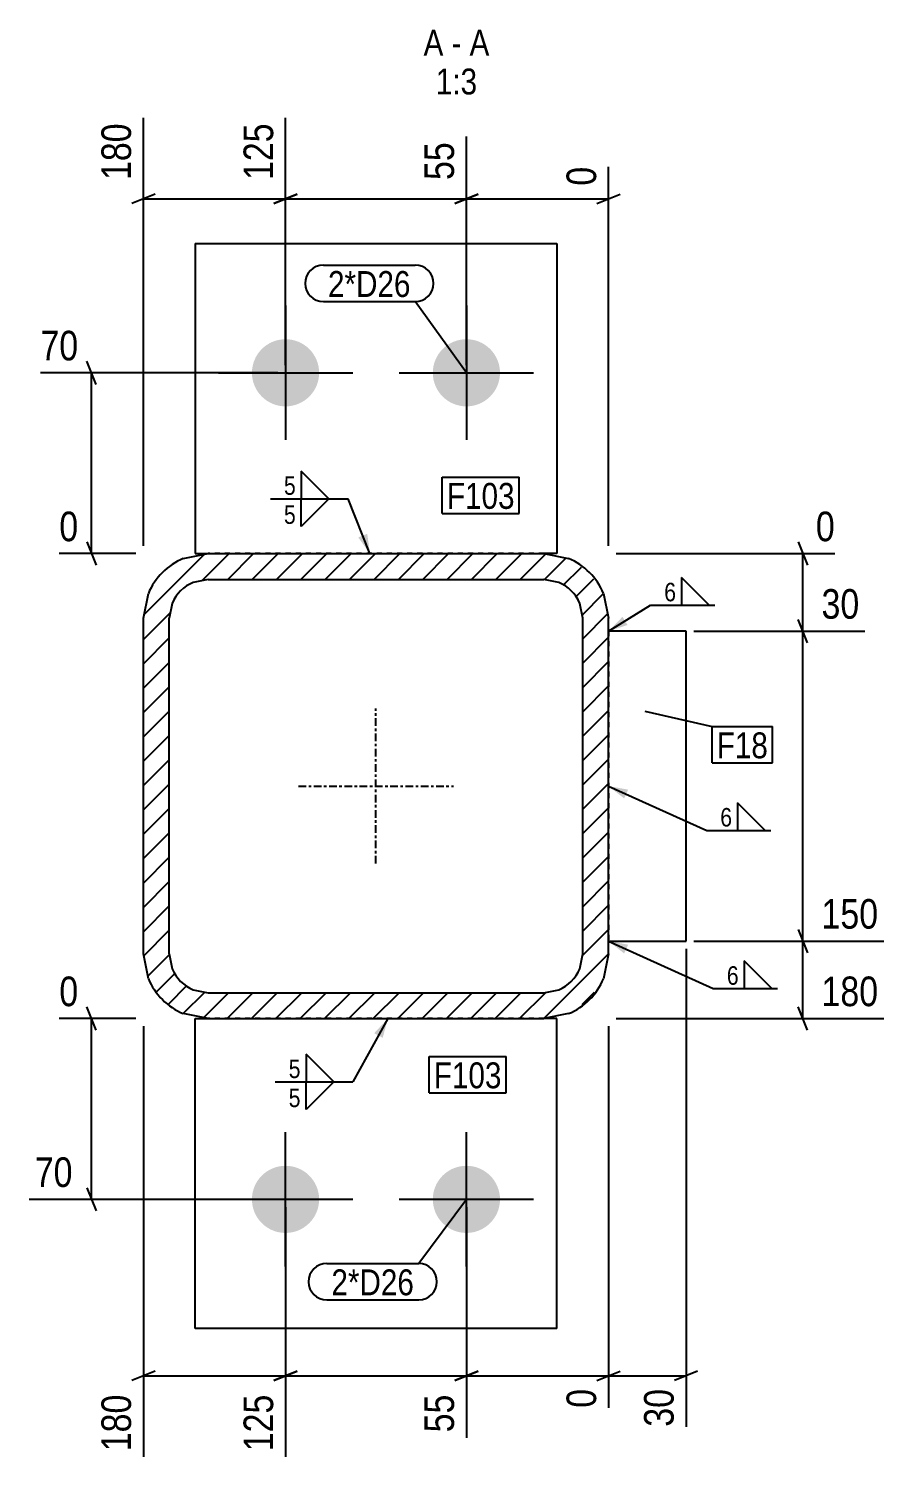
# Model space of a CAD drawing. Header units: millimetres. Extents: x 12 to 53661, y 7 to 1833.
# Drawn here: x 24645 to 24976, y 7 to 560 of the extents above; entities that cross this region are included whole.
import ezdxf

# ---------------------------------------------------------------- set-up
doc = ezdxf.new("R2010")
doc.units = ezdxf.units.MM
doc.linetypes.add('DXK_LINE_DOT2', pattern=[3.9198, 1.9599, -1.9599])
doc.linetypes.add('DXK_LINE_DOT3', pattern=[5.9187, 2.979, -0.9799, 0.9799, -0.9799])
for name, color, linetype in [('MÅLSÆTNING', 7, 'Continuous'), ('STÅL', 7, 'Continuous'), ('TEKST', 7, 'Continuous')]:
    doc.layers.add(name, color=color, linetype=linetype)
doc.styles.add('Arial Narrow', font='ARIALN.TTF', dxfattribs={"height": 0.2})

msp = doc.modelspace()

# ---------------------------------------------------------------- hatches: boundary and pattern name
at = {"layer": 'STÅL', "linetype": 'Continuous'}
for points in [[(24756.98, 426.89, -1), (24730.98, 426.89, -1)], [(24826.98, 426.89, -1), (24800.98, 426.89, -1)], [(24730.98, 106.89, -1), (24756.98, 106.89, -1)], [(24800.98, 106.89, -1), (24826.98, 106.89, -1)]]:
    msp.add_hatch(color=96, dxfattribs=at).paths.add_polyline_path(points)
h = msp.add_hatch(dxfattribs=at)
h.set_pattern_fill('', scale=2.1, style=0, pattern_type=0)
h.set_pattern_definition([(45, (24867.078, 341.455), (-4.71463, 4.71463), [])])
h.paths.add_polyline_path([(24868.98, 331.89), (24867.08, 341.46), (24861.66, 349.57), (24853.55, 354.99), (24843.98, 356.89), (24713.98, 356.89), (24704.41, 354.99), (24696.3, 349.57), (24690.88, 341.46), (24688.98, 331.89), (24688.98, 201.89), (24690.88, 192.32), (24696.3, 184.21), (24704.41, 178.79), (24713.98, 176.89), (24843.98, 176.89), (24853.55, 178.79), (24861.66, 184.21), (24867.08, 192.32), (24868.98, 201.89)])
h.paths.add_polyline_path([(24857.84, 196.15), (24854.59, 191.28), (24849.72, 188.03), (24843.98, 186.89), (24713.98, 186.89), (24708.24, 188.03), (24703.37, 191.28), (24700.12, 196.15), (24698.98, 201.89), (24698.98, 331.89), (24700.12, 337.63), (24703.37, 342.49), (24708.24, 345.75), (24713.98, 346.89), (24843.98, 346.89), (24849.72, 345.75), (24854.59, 342.49), (24857.84, 337.63), (24858.98, 331.89), (24858.98, 201.89)])
at = {"layer": 'TEKST', "linetype": 'Continuous'}
for points in [[(24775.61, 364.55), (24776.64, 356.89), (24772.13, 363.16)], [(24876.35, 329.23), (24868.98, 326.89), (24874.38, 332.42)], [(24875.04, 262.09), (24868.98, 266.89), (24876.59, 265.51)], [(24875.03, 202.08), (24868.98, 206.89), (24876.58, 205.5)], [(24778.3, 171.23), (24783.57, 176.89), (24781.59, 169.42)]]:
    msp.add_hatch(color=3, dxfattribs=at).paths.add_polyline_path(points)

# ---------------------------------------------------------------- linework, layer by layer
at = {"layer": 'MÅLSÆTNING', "color": 7, "linetype": 'Continuous'}
for p, q in [((24688.98, 359.89), (24688.98, 525.65)), ((24743.98, 429.89), (24743.98, 525.65)), ((24813.98, 429.89), (24813.98, 518.34)), ((24813.98, 429.89), (24813.98, 518.34)), ((24868.98, 359.89), (24868.98, 506.66)), ((24693.48, 496.04), (24684.48, 492.44)), ((24688.98, 494.24), (24743.98, 494.24)), ((24739.48, 492.44), (24748.48, 496.04)), ((24748.48, 496.04), (24739.48, 492.44)), ((24743.98, 494.24), (24813.98, 494.24)), ((24818.48, 496.04), (24809.48, 492.44)), ((24809.48, 492.44), (24818.48, 496.04)), ((24813.98, 494.24), (24868.98, 494.24)), ((24864.48, 492.44), (24873.48, 496.04)), ((24740.98, 426.89), (24649.12, 426.89)), ((24670.65, 422.39), (24667.05, 431.39)), ((24668.85, 356.89), (24668.85, 426.89)), ((24667.05, 361.39), (24670.65, 352.39)), ((24942.33, 361.39), (24945.93, 352.39)), ((24685.98, 356.89), (24656.43, 356.89)), ((24871.98, 356.89), (24956.55, 356.89)), ((24944.13, 326.89), (24944.13, 356.89)), ((24901.98, 326.89), (24968.23, 326.89)), ((24945.93, 322.39), (24942.33, 331.39)), ((24945.93, 322.39), (24942.33, 331.39)), ((24944.13, 206.89), (24944.13, 326.89)), ((24942.33, 211.39), (24945.93, 202.39)), ((24942.33, 211.39), (24945.93, 202.39)), ((24901.98, 206.89), (24975.54, 206.89)), ((24901.98, 206.89), (24975.54, 206.89)), ((24944.13, 176.89), (24944.13, 206.89)), ((24898.98, 203.89), (24898.98, 18.88)), ((24670.65, 172.39), (24667.05, 181.39)), ((24945.93, 172.39), (24942.33, 181.39)), ((24685.98, 176.89), (24656.43, 176.89)), ((24668.85, 106.89), (24668.85, 176.89)), ((24688.98, 173.89), (24688.98, 7.2)), ((24868.98, 173.89), (24868.98, 26.2)), ((24868.98, 173.89), (24868.98, 26.2)), ((24871.98, 176.89), (24975.54, 176.89)), ((24667.05, 111.39), (24670.65, 102.39)), ((24740.98, 106.89), (24644.75, 106.89)), ((24743.98, 103.89), (24743.98, 7.2)), ((24743.98, 103.89), (24743.98, 7.2)), ((24813.98, 103.89), (24813.98, 14.51)), ((24813.98, 103.89), (24813.98, 14.51)), ((24693.48, 40.41), (24684.48, 36.81)), ((24748.48, 40.41), (24739.48, 36.81)), ((24739.48, 36.81), (24748.48, 40.41)), ((24818.48, 40.41), (24809.48, 36.81)), ((24809.48, 36.81), (24818.48, 40.41)), ((24864.48, 36.81), (24873.48, 40.41)), ((24864.48, 36.81), (24873.48, 40.41)), ((24903.48, 40.41), (24894.48, 36.81)), ((24688.98, 38.61), (24743.98, 38.61)), ((24743.98, 38.61), (24813.98, 38.61)), ((24813.98, 38.61), (24868.98, 38.61)), ((24868.98, 38.61), (24898.98, 38.61))]:
    msp.add_line(p, q, dxfattribs=at)
at = {"layer": 'STÅL', "color": 2, "linetype": 'Continuous'}
for p, q in [((24708.98, 476.89), (24708.98, 356.89)), ((24708.98, 476.89), (24848.98, 476.89)), ((24848.98, 476.89), (24848.98, 356.89)), ((24704.41, 354.99), (24713.98, 356.89)), ((24708.98, 356.89), (24713.98, 356.89)), ((24713.98, 356.89), (24843.98, 356.89)), ((24843.98, 356.89), (24853.55, 354.99)), ((24848.98, 356.89), (24843.98, 356.89)), ((24713.98, 346.89), (24708.24, 345.75)), ((24713.98, 346.89), (24843.98, 346.89)), ((24849.72, 345.75), (24843.98, 346.89)), ((24688.98, 331.89), (24690.88, 341.46)), ((24700.12, 337.63), (24698.98, 331.89)), ((24858.98, 331.89), (24857.84, 337.63)), ((24867.08, 341.46), (24868.98, 331.89)), ((24688.98, 201.89), (24688.98, 331.89)), ((24698.98, 201.89), (24698.98, 331.89)), ((24858.98, 201.89), (24858.98, 331.89)), ((24868.98, 201.89), (24868.98, 331.89)), ((24898.98, 326.89), (24868.98, 326.89)), ((24898.98, 206.89), (24898.98, 326.89)), ((24868.98, 206.89), (24898.98, 206.89)), ((24690.88, 192.32), (24688.98, 201.89)), ((24698.98, 201.89), (24700.12, 196.15)), ((24857.84, 196.15), (24858.98, 201.89)), ((24868.98, 201.89), (24867.08, 192.32)), ((24708.24, 188.03), (24713.98, 186.89)), ((24713.98, 186.89), (24843.98, 186.89)), ((24843.98, 186.89), (24849.72, 188.03)), ((24713.98, 176.89), (24704.41, 178.79)), ((24853.55, 178.79), (24843.98, 176.89)), ((24708.98, 56.89), (24708.98, 176.89)), ((24708.98, 176.89), (24713.98, 176.89)), ((24713.98, 176.89), (24843.98, 176.89)), ((24848.98, 176.89), (24843.98, 176.89)), ((24848.98, 56.89), (24848.98, 176.89)), ((24848.98, 56.89), (24708.98, 56.89))]:
    msp.add_line(p, q, dxfattribs=at)
at = {"layer": 'STÅL', "color": 96, "linetype": 'Continuous'}
for p, q in [((24743.98, 452.89), (24743.98, 400.89)), ((24813.98, 452.89), (24813.98, 400.89)), ((24717.98, 426.89), (24769.98, 426.89)), ((24787.98, 426.89), (24839.98, 426.89)), ((24743.98, 80.89), (24743.98, 132.89)), ((24813.98, 80.89), (24813.98, 132.89)), ((24769.98, 106.89), (24717.98, 106.89)), ((24839.98, 106.89), (24787.98, 106.89))]:
    msp.add_line(p, q, dxfattribs=at)
at = {"layer": 'STÅL', "color": 7, "linetype": 'DXK_LINE_DOT2'}
for p, q in [((24843.98, 356.89), (24713.98, 356.89)), ((24868.98, 326.89), (24868.98, 206.89)), ((24843.98, 176.89), (24713.98, 176.89))]:
    msp.add_line(p, q, dxfattribs=at)
at = {"layer": 'STÅL', "color": 7, "linetype": 'DXK_LINE_DOT3'}
for p, q in [((24778.98, 236.89), (24778.98, 296.89)), ((24748.98, 266.89), (24808.98, 266.89))]:
    msp.add_line(p, q, dxfattribs=at)
at = {"layer": 'STÅL', "color": 2, "linetype": 'Continuous'}
for centre, radius, start, end in [((24713.98, 331.89), 25, 112.5, 157.5), ((24843.98, 331.89), 25, 22.5, 67.5), ((24713.98, 331.89), 15, 112.5, 157.5), ((24843.98, 331.89), 15, 22.5, 67.5), ((24713.98, 201.89), 15, 202.5, 247.5), ((24843.98, 201.89), 15, 292.5, 337.5), ((24713.98, 201.89), 25, 202.5, 247.5), ((24843.98, 201.89), 25, 292.5, 337.5)]:
    msp.add_arc(centre, radius, start, end, dxfattribs=at)
at = {"layer": 'TEKST', "color": 3, "linetype": 'Continuous'}
for p, q in [((24776.64, 356.89), (24768.18, 378.15)), ((24868.98, 326.89), (24885.29, 336.93)), ((24868.98, 266.89), (24906.97, 249.74)), ((24868.98, 206.89), (24909.53, 188.48)), ((24783.57, 176.89), (24770.02, 152.36))]:
    msp.add_line(p, q, dxfattribs=at)

# ---------------------------------------------------------------- wipeouts: each hides what was drawn before it
at = {"color": 0, "linetype": 'Continuous'}
for points in [[(24805.08, 549.65), (24805.08, 560.15), (24797.41, 560.15), (24797.41, 549.65)], [(24812.06, 549.65), (24812.06, 560.15), (24808.23, 560.15), (24808.23, 549.65)], [(24822.88, 549.65), (24822.88, 560.15), (24815.21, 560.15), (24815.21, 549.65)], [(24818.14, 534.65), (24818.14, 545.15), (24802.15, 545.15), (24802.15, 534.65)]]:
    msp.add_wipeout(points, dxfattribs=at).dxf.layer = 'TEKST'
at = {"color": 0}
for points in [[(24792.4, 456.25), (24792.4, 466.75), (24760.42, 466.75), (24760.42, 456.25)], [(24748.53, 379.05), (24748.53, 387.75), (24742.76, 387.75), (24742.76, 379.05)], [(24832.66, 374.22), (24832.66, 384.72), (24806.44, 384.72), (24806.44, 374.22)], [(24895.71, 337.83), (24895.71, 346.53), (24889.94, 346.53), (24889.94, 337.83)], [(24930.68, 277.65), (24930.68, 288.15), (24910.86, 288.15), (24910.86, 277.65)], [(24917.39, 250.64), (24917.39, 259.34), (24911.62, 259.34), (24911.62, 250.64)], [(24919.95, 189.38), (24919.95, 198.08), (24914.18, 198.08), (24914.18, 189.38)], [(24750.37, 153.26), (24750.37, 161.96), (24744.6, 161.96), (24744.6, 153.26)], [(24827.59, 149.9), (24827.59, 160.4), (24801.37, 160.4), (24801.37, 149.9)], [(24793.71, 69.76), (24793.71, 80.26), (24761.74, 80.26), (24761.74, 69.76)]]:
    msp.add_wipeout(points, dxfattribs=at).dxf.layer = 'TEKST'

# ---------------------------------------------------------------- next in the draw order: linework, layer by layer
at = {"layer": 'TEKST', "color": 3, "linetype": 'Continuous'}
for p, q in [((24760.79, 378.15), (24750.07, 388.86)), ((24750.07, 388.86), (24750.07, 378.15)), ((24750.07, 378.15), (24760.79, 378.15)), ((24907.96, 336.93), (24897.25, 347.65)), ((24897.25, 347.65), (24897.25, 336.93)), ((24885.29, 336.93), (24910.11, 336.93)), ((24897.25, 336.93), (24907.96, 336.93)), ((24929.64, 249.74), (24918.93, 260.45)), ((24918.93, 260.45), (24918.93, 249.74)), ((24906.97, 249.74), (24931.79, 249.74)), ((24918.93, 249.74), (24929.64, 249.74)), ((24932.21, 188.48), (24921.49, 199.19)), ((24921.49, 199.19), (24921.49, 188.48)), ((24909.53, 188.48), (24934.35, 188.48)), ((24921.49, 188.48), (24932.21, 188.48)), ((24762.63, 152.36), (24751.92, 163.07)), ((24751.92, 163.07), (24751.92, 152.36)), ((24751.92, 152.36), (24762.63, 152.36))]:
    msp.add_line(p, q, dxfattribs=at)

# ---------------------------------------------------------------- next in the draw order: texts
at = {"layer": 'TEKST', "color": 3, "linetype": 'Continuous', "style": 'Arial Narrow'}
for s, height, p in [('A', 10.02, (24797.41, 549.65)), ('A', 10.02, (24815.21, 549.65)), ('-', 10.02, (24808.23, 549.65)), ('1:3', 10.021, (24802.15, 534.65))]:
    msp.add_text(s, height=height, dxfattribs=at).set_placement(p)
at = {"layer": 'TEKST', "color": 3, "style": 'Arial Narrow'}
for s, p in [('5', (24743.36, 379.65)), ('6', (24890.54, 338.43)), ('6', (24912.22, 251.24)), ('6', (24914.78, 189.98)), ('5', (24745.2, 153.86))]:
    msp.add_text(s, height=7.16, dxfattribs=at).set_placement(p)

# ---------------------------------------------------------------- next in the draw order: wipeouts: each hides what was drawn before it
at = {"color": 0, "linetype": 'Continuous'}
for points in [[(24686.58, 525.87), (24669.78, 525.87), (24669.78, 499.13), (24686.58, 499.13)], [(24741.58, 525.87), (24724.78, 525.87), (24724.78, 499.13), (24741.58, 499.13)], [(24811.58, 518.55), (24794.78, 518.55), (24794.78, 499.13), (24811.58, 499.13)], [(24866.58, 509.06), (24849.78, 509.06), (24849.78, 496.94), (24866.58, 496.94)], [(24666.15, 429.29), (24666.15, 446.09), (24646.72, 446.09), (24646.72, 429.29)], [(24666.15, 359.29), (24666.15, 376.09), (24654.03, 376.09), (24654.03, 359.29)], [(24958.95, 359.29), (24958.95, 376.09), (24946.83, 376.09), (24946.83, 359.29)], [(24968.44, 329.29), (24968.44, 346.09), (24949.02, 346.09), (24949.02, 329.29)], [(24975.76, 209.29), (24975.76, 226.09), (24949.02, 226.09), (24949.02, 209.29)], [(24666.15, 179.29), (24666.15, 196.09), (24654.03, 196.09), (24654.03, 179.29)], [(24975.76, 179.29), (24975.76, 196.09), (24949.02, 196.09), (24949.02, 179.29)], [(24663.96, 109.29), (24663.96, 126.09), (24644.54, 126.09), (24644.54, 109.29)], [(24686.58, 33.72), (24669.78, 33.72), (24669.78, 6.99), (24686.58, 6.99)], [(24741.58, 33.72), (24724.78, 33.72), (24724.78, 6.99), (24741.58, 6.99)], [(24811.58, 33.72), (24794.78, 33.72), (24794.78, 14.3), (24811.58, 14.3)], [(24866.58, 35.91), (24849.78, 35.91), (24849.78, 23.8), (24866.58, 23.8)], [(24896.58, 35.91), (24879.78, 35.91), (24879.78, 16.48), (24896.58, 16.48)]]:
    msp.add_wipeout(points, dxfattribs=at).dxf.layer = 'MÅLSÆTNING'
at = {"color": 0}
for points in [[(24792.4, 456.25), (24792.4, 466.75), (24760.42, 466.75), (24760.42, 456.25)], [(24832.66, 374.22), (24832.66, 384.72), (24806.44, 384.72), (24806.44, 374.22)], [(24930.68, 277.65), (24930.68, 288.15), (24910.86, 288.15), (24910.86, 277.65)], [(24827.59, 149.9), (24827.59, 160.4), (24801.37, 160.4), (24801.37, 149.9)], [(24793.71, 69.76), (24793.71, 80.26), (24761.74, 80.26), (24761.74, 69.76)]]:
    msp.add_wipeout(points, dxfattribs=at).dxf.layer = 'TEKST'

# ---------------------------------------------------------------- next in the draw order: linework, layer by layer
at = {"layer": 'MÅLSÆTNING', "color": 7, "linetype": 'Continuous'}
for p, q in [((24743.98, 429.89), (24743.98, 525.65)), ((24901.98, 326.89), (24968.23, 326.89))]:
    msp.add_line(p, q, dxfattribs=at)
at = {"layer": 'TEKST', "color": 7, "linetype": 'Continuous'}
for p, q in [((24758.62, 468.55), (24794.2, 468.55)), ((24758.62, 454.45), (24794.2, 454.45)), ((24813.98, 426.89), (24794.2, 454.45)), ((24804.64, 386.52), (24834.46, 386.52)), ((24804.64, 372.42), (24804.64, 386.52)), ((24834.46, 372.42), (24834.46, 386.52)), ((24804.64, 372.42), (24834.46, 372.42)), ((24883.09, 295.89), (24909.06, 289.95)), ((24909.06, 289.95), (24932.48, 289.95)), ((24909.06, 275.85), (24909.06, 289.95)), ((24932.48, 275.85), (24932.48, 289.95)), ((24909.06, 275.85), (24932.48, 275.85)), ((24799.57, 162.2), (24829.39, 162.2)), ((24799.57, 148.1), (24799.57, 162.2)), ((24829.39, 148.1), (24829.39, 162.2)), ((24799.57, 148.1), (24829.39, 148.1)), ((24813.98, 106.89), (24795.51, 82.06)), ((24759.94, 82.06), (24795.51, 82.06)), ((24759.94, 67.96), (24795.51, 67.96))]:
    msp.add_line(p, q, dxfattribs=at)
for centre, start, end in [((24758.62, 461.5), 90, 270), ((24794.2, 461.5), 270, 90), ((24759.94, 75.01), 90, 270), ((24795.51, 75.01), 270, 90)]:
    msp.add_arc(centre, 7.05, start, end, dxfattribs=at)

# ---------------------------------------------------------------- next in the draw order: texts
at = {"layer": 'MÅLSÆTNING', "color": 3, "linetype": 'Continuous', "style": 'Arial Narrow'}
for s, height, p in [('180', 11.453, (24684.18, 501.53)), ('125', 11.453, (24739.18, 501.53)), ('55', 11.453, (24809.18, 501.53)), ('0', 11.45, (24864.18, 499.34)), ('180', 11.453, (24684.18, 9.39)), ('125', 11.453, (24739.18, 9.39)), ('55', 11.453, (24809.18, 16.7)), ('0', 11.45, (24864.18, 26.2)), ('30', 11.453, (24894.18, 18.88))]:
    msp.add_text(s, height=height, rotation=90.0002, dxfattribs=at).set_placement(p)
for s, height, p in [('70', 11.453, (24649.12, 431.69)), ('0', 11.45, (24656.43, 361.69)), ('0', 11.45, (24949.23, 361.69)), ('30', 11.453, (24951.42, 331.69)), ('150', 11.453, (24951.42, 211.69)), ('0', 11.45, (24656.43, 181.69)), ('180', 11.453, (24951.42, 181.69)), ('70', 11.453, (24646.94, 111.69))]:
    msp.add_text(s, height=height, dxfattribs=at).set_placement(p)
at = {"layer": 'TEKST', "color": 3, "style": 'Arial Narrow'}
for s, p in [('2*D26', (24760.42, 456.25)), ('F103', (24806.44, 374.22)), ('F18', (24910.86, 277.65)), ('F103', (24801.37, 149.9)), ('2*D26', (24761.74, 69.76))]:
    msp.add_text(s, height=10.021, dxfattribs=at).set_placement(p)

# ---------------------------------------------------------------- next in the draw order: wipeouts: each hides what was drawn before it
at = {"color": 0, "linetype": 'Continuous'}
for points in [[(24748.53, 367.8), (24748.53, 376.5), (24742.76, 376.5), (24742.76, 367.8)], [(24750.37, 142.01), (24750.37, 150.71), (24744.6, 150.71), (24744.6, 142.01)]]:
    msp.add_wipeout(points, dxfattribs=at).dxf.layer = 'TEKST'

# ---------------------------------------------------------------- next in the draw order: linework, layer by layer
at = {"layer": 'TEKST', "color": 3, "linetype": 'Continuous'}
for p, q in [((24738.11, 378.15), (24768.18, 378.15)), ((24750.07, 378.15), (24760.79, 378.15)), ((24760.79, 378.15), (24750.07, 367.43)), ((24750.07, 367.43), (24750.07, 378.15)), ((24739.95, 152.36), (24770.02, 152.36)), ((24751.92, 152.36), (24762.63, 152.36)), ((24762.63, 152.36), (24751.92, 141.65)), ((24751.92, 141.65), (24751.92, 152.36))]:
    msp.add_line(p, q, dxfattribs=at)

# ---------------------------------------------------------------- next in the draw order: texts
at = {"layer": 'TEKST', "color": 3, "linetype": 'Continuous', "style": 'Arial Narrow'}
for p in [(24743.36, 368.4), (24745.2, 142.61)]:
    msp.add_text('5', height=7.16, dxfattribs=at).set_placement(p)

doc.saveas('drawing.dxf')
